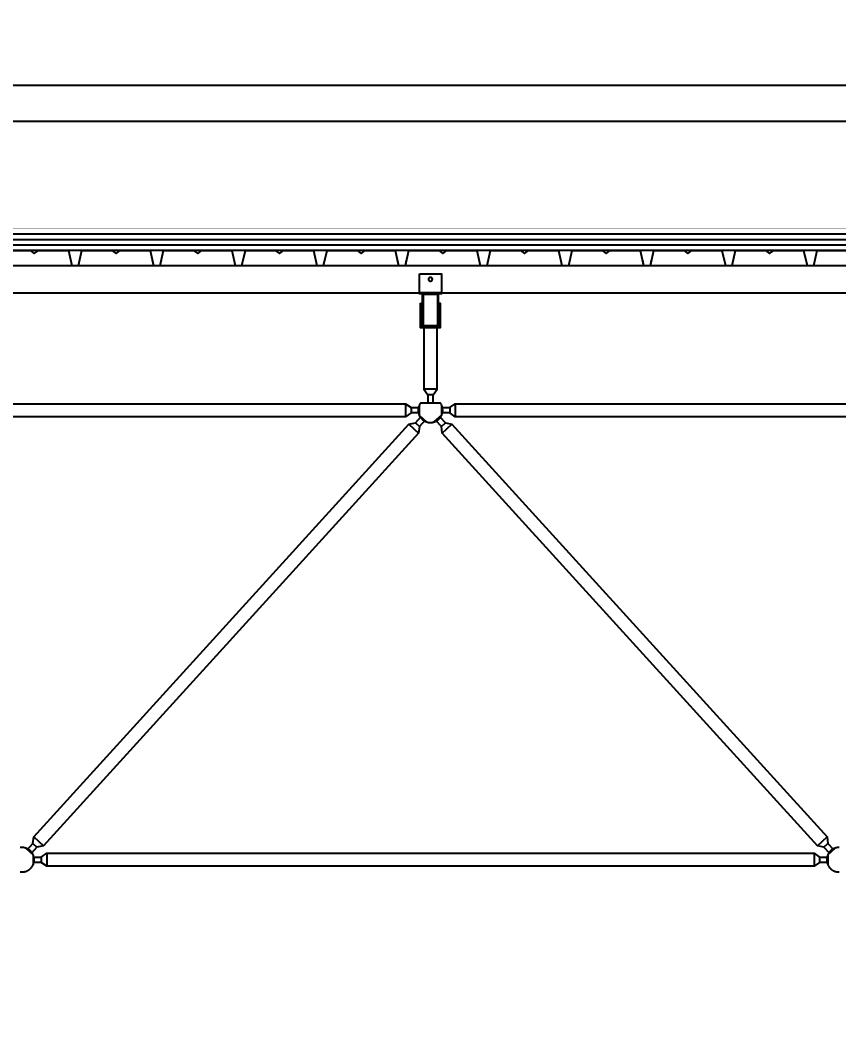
# Model space of a CAD drawing. Header units: centimetres. Extents: x 26569 to 160723, y -3143 to 14565.
# Drawn here: x 122007 to 122307.7, y -1038.5 to -670.3 of the extents above; entities that cross this region are included whole.
import ezdxf

# ---------------------------------------------------------------- set-up
doc = ezdxf.new("R2010")
doc.units = ezdxf.units.CM
doc.header["$LTSCALE"] = 100
for name, color, linetype in [('A-ANNO-DIMS', 187, 'Continuous'), ('A-ELEV-02', 253, 'Continuous'), ('A-ELEV-04', 250, 'Continuous'), ('A-WALL-INSL', 249, 'Continuous'), ('A-WALL-SNWPNL', 200, 'Continuous'), ('S-STEL', 3, 'Continuous')]:
    doc.layers.add(name, color=color, linetype=linetype)
doc.styles.add('Fields_100', font='act_simplex.shx', dxfattribs={"width": 0.8, "height": 20})
doc.linetypes.add('BATTING', pattern='A,0.00254,-2.54,[134,ltypeshp.shx,S=2.54,R=0,X=-2.54,Y=0],-5.08,[134,ltypeshp.shx,S=2.54,R=180,X=2.54,Y=0],-2.54', length=10.16254)
doc.dimstyles.new('FIELDS_100', dxfattribs={"dimscale": 0, "dimtxt": 20, "dimasz": 5, "dimexe": 5, "dimexo": 5, "dimgap": 5, "dimtad": 0, "dimdec": 0, "dimzin": 0, "dimdsep": 46, "dimtxsty": 'Fields_100', "dimblk": 'DOT', "dimcen": 0.09, "dimclrt": 50, "dimadec": 0, "dimazin": 0, "dimtfac": 1, "dimtdec": 0, "dimtix": 1, "dimtofl": 0, "dimtmove": 1, "dimatfit": 3, "dimfxl": 5, "dimfxlon": 1, "dimtolj": 1, "dimtzin": 0, "dimarcsym": 0})

# ---------------------------------------------------------------- blocks, each defined once
blk = doc.blocks.new('_Dot')
at = {"color": 0, "linetype": 'ByBlock', "lineweight": -2}
blk.add_line((-0.5, 0), (-1, 0), dxfattribs=at)
at = {"color": 0, "linetype": 'ByBlock', "const_width": 0.5}
blk.add_lwpolyline([(-0.25, 0, 1), (0.25, 0, 1)], format="xyb", close=True, dxfattribs=at)
blk = doc.blocks.new('*D482')
at = {"layer": 'A-ANNO-DIMS', "color": 0, "lineweight": -2, "transparency": 16777216}
for p, q in [((121107.73, -198.45), (121107.73, -188.45)), ((122907.73, -198.45), (122907.73, -188.45)), ((121112.73, -193.45), (121976.06, -193.45)), ((122902.73, -193.45), (122039.4, -193.45))]:
    blk.add_line(p, q, dxfattribs=at)
at = {"layer": 'DEFPOINTS', "color": 0, "transparency": 16777216}
for p in [(122907.73, -193.45), (121107.73, -1038.45), (122907.73, -1038.45)]:
    blk.add_point(p, dxfattribs=at)
at = {"layer": 'A-ANNO-DIMS', "color": 0, "lineweight": -2, "transparency": 16777216, "xscale": 5, "yscale": 5, "zscale": 5, "rotation": 180}
blk.add_blockref('_Dot', (121107.73, -193.45), dxfattribs=at)
at = {"layer": 'A-ANNO-DIMS', "color": 0, "lineweight": -2, "transparency": 16777216, "xscale": 5, "yscale": 5, "zscale": 5}
blk.add_blockref('_Dot', (122907.73, -193.45), dxfattribs=at)
at = {"layer": 'A-ANNO-DIMS', "color": 50, "transparency": 16777216, "insert": (122007.73, -193.45), "char_height": 20, "attachment_point": 5, "style": 'Fields_100'}
blk.add_mtext('\\A1;1800', dxfattribs=at)

msp = doc.modelspace()

# ---------------------------------------------------------------- linework, layer by layer
at = {"layer": 'A-ELEV-02'}
for points in [[(113862.73, -760.44), (122930.23, -760.44)], [(113862.73, -770.44), (122930.23, -770.44)], [(122161.73, -770.44), (122153.73, -770.44)], [(122154.13, -776.04), (122154.63, -776.04)], [(122160.83, -776.04), (122161.33, -776.04)], [(122154.13, -777.44), (122154.63, -777.44)], [(122160.83, -777.44), (122161.33, -777.44)], [(122155.31, -783.24), (122155.31, -805.84), (122156.73, -807.84), (122156.73, -810.84)], [(122158.73, -810.84), (122158.73, -807.84), (122160.14, -805.84), (122160.14, -783.24)], [(122160.14, -805.84), (122155.31, -805.84)], [(122158.73, -807.84), (122156.73, -807.84)], [(121861.83, -812.54), (121864.83, -812.54), (121866.83, -811.13), (122148.63, -811.13), (122150.63, -812.54), (122153.63, -812.54)], [(122148.63, -811.13), (122148.63, -815.96)], [(122150.63, -812.54), (122150.63, -814.54)], [(122154.13, -810.84), (122154.04, -810.96), (122153.96, -811.09), (122153.88, -811.22), (122153.8, -811.35), (122153.73, -811.48), (122153.66, -811.62), (122153.6, -811.76), (122153.54, -811.91), (122153.48, -812.05), (122153.46, -812.13), (122153.43, -812.2), (122153.41, -812.28), (122153.39, -812.36), (122153.37, -812.43), (122153.35, -812.51), (122153.33, -812.59), (122153.32, -812.67), (122153.3, -812.74), (122153.29, -812.82), (122153.28, -812.9), (122153.27, -812.98), (122153.26, -813.06), (122153.25, -813.14), (122153.24, -813.22), (122153.24, -813.3), (122153.23, -813.38), (122153.23, -813.46), (122153.23, -813.54), (122153.23, -813.62), (122153.23, -813.7), (122153.24, -813.78), (122153.24, -813.86), (122153.25, -813.94), (122153.25, -814.01), (122153.26, -814.09), (122153.27, -814.17), (122153.29, -814.25), (122153.31, -814.4), (122153.35, -814.56), (122153.38, -814.71), (122153.43, -814.86), (122153.47, -815), (122153.52, -815.14), (122153.58, -815.29), (122153.64, -815.42), (122153.71, -815.56), (122153.77, -815.69), (122153.85, -815.82), (122153.93, -815.95), (122154.01, -816.07), (122154.1, -816.2), (122154.19, -816.32), (122154.29, -816.44), (122154.39, -816.56), (122154.5, -816.68), (122154.55, -816.73), (122154.61, -816.79), (122154.67, -816.84), (122154.73, -816.9), (122154.79, -816.95), (122154.85, -817), (122154.91, -817.05), (122154.97, -817.1), (122155.03, -817.15), (122155.1, -817.19), (122155.16, -817.24), (122155.23, -817.29), (122155.3, -817.33), (122155.36, -817.37), (122155.43, -817.41), (122155.5, -817.45), (122155.57, -817.49), (122155.64, -817.53), (122155.71, -817.57), (122155.78, -817.6), (122155.86, -817.64), (122155.93, -817.67), (122156, -817.7), (122156.08, -817.73), (122156.15, -817.76), (122156.22, -817.78), (122156.3, -817.81), (122156.37, -817.83), (122156.52, -817.88), (122156.67, -817.92), (122156.83, -817.95), (122156.98, -817.98), (122157.13, -818), (122157.28, -818.02), (122157.43, -818.03), (122157.58, -818.04), (122157.73, -818.04), (122157.88, -818.04), (122158.03, -818.03), (122158.18, -818.02), (122158.33, -818), (122158.48, -817.98), (122158.63, -817.95), (122158.79, -817.92), (122158.94, -817.88), (122159.09, -817.83), (122159.16, -817.81), (122159.24, -817.78), (122159.31, -817.76), (122159.38, -817.73), (122159.46, -817.7), (122159.53, -817.67), (122159.6, -817.64), (122159.68, -817.6), (122159.75, -817.57), (122159.82, -817.53), (122159.89, -817.49), (122159.96, -817.45), (122160.03, -817.41), (122160.1, -817.37), (122160.16, -817.33), (122160.23, -817.29), (122160.3, -817.24), (122160.36, -817.19), (122160.43, -817.15), (122160.49, -817.1), (122160.55, -817.05), (122160.61, -817), (122160.67, -816.95), (122160.73, -816.9), (122160.79, -816.84), (122160.85, -816.79), (122160.91, -816.73), (122160.96, -816.68), (122161.07, -816.56), (122161.17, -816.44), (122161.27, -816.32), (122161.36, -816.2), (122161.45, -816.07), (122161.53, -815.95), (122161.61, -815.82), (122161.69, -815.69), (122161.75, -815.56), (122161.82, -815.42), (122161.88, -815.29), (122161.94, -815.14), (122161.99, -815), (122162.03, -814.86), (122162.08, -814.71), (122162.11, -814.56), (122162.15, -814.4), (122162.17, -814.25), (122162.19, -814.17), (122162.2, -814.09), (122162.21, -814.01), (122162.21, -813.94), (122162.22, -813.86), (122162.22, -813.78), (122162.23, -813.7), (122162.23, -813.62), (122162.23, -813.54), (122162.23, -813.46), (122162.23, -813.38), (122162.22, -813.3), (122162.22, -813.22), (122162.21, -813.14), (122162.2, -813.06), (122162.19, -812.98), (122162.18, -812.9), (122162.17, -812.82), (122162.16, -812.74), (122162.14, -812.67), (122162.13, -812.59), (122162.11, -812.51), (122162.09, -812.43), (122162.07, -812.36), (122162.05, -812.28), (122162.03, -812.2), (122162, -812.13), (122161.98, -812.05), (122161.92, -811.91), (122161.86, -811.76), (122161.8, -811.62), (122161.73, -811.48), (122161.66, -811.35), (122161.58, -811.22), (122161.5, -811.09), (122161.42, -810.96), (122161.33, -810.84)], [(122153.63, -811.69), (122153.63, -815.4)], [(122154.13, -810.84), (122161.33, -810.84)], [(122161.83, -812.54), (122164.83, -812.54), (122166.83, -811.13), (122448.63, -811.13), (122450.63, -812.54), (122453.63, -812.54)], [(122161.83, -811.69), (122161.83, -815.4)], [(122164.83, -812.54), (122164.83, -814.54)], [(122166.83, -811.13), (122166.83, -815.96)], [(122153.63, -814.54), (122150.63, -814.54), (122148.63, -815.96), (121866.83, -815.96), (121864.83, -814.54), (121861.83, -814.54)], [(122153.6, -815.33), (122156.34, -817.83)], [(122159.12, -817.83), (122161.86, -815.33)], [(122453.63, -814.54), (122450.63, -814.54), (122448.63, -815.96), (122166.83, -815.96), (122164.83, -814.54), (122161.83, -814.54)], [(122149.82, -818.65), (122153.4, -821.9)], [(122152.21, -818.12), (122153.69, -819.47)], [(122161.77, -819.47), (122163.25, -818.12)], [(122162.06, -821.9), (122165.64, -818.65)], [(122012.06, -970.19), (122015.64, -973.43)], [(122299.82, -973.43), (122303.4, -970.19)], [(122007.02, -982.99), (122007.12, -983), (122007.22, -983.02), (122007.33, -983.03), (122007.43, -983.03), (122007.53, -983.04), (122007.63, -983.04), (122007.73, -983.04), (122007.83, -983.04), (122007.93, -983.04), (122008.03, -983.03), (122008.13, -983.03), (122008.24, -983.02), (122008.34, -983), (122008.44, -982.99), (122008.55, -982.97), (122008.65, -982.95), (122008.76, -982.92), (122008.86, -982.9), (122008.97, -982.87), (122009.07, -982.84), (122009.18, -982.8), (122009.28, -982.77), (122009.39, -982.73), (122009.49, -982.69), (122009.59, -982.64), (122009.7, -982.59), (122009.8, -982.54), (122009.9, -982.49), (122010, -982.43), (122010.1, -982.37), (122010.19, -982.31), (122010.29, -982.25), (122010.38, -982.18), (122010.48, -982.11), (122010.57, -982.04), (122010.66, -981.96), (122010.74, -981.89), (122010.83, -981.81), (122010.91, -981.73), (122010.99, -981.64), (122011.07, -981.56), (122011.15, -981.47), (122011.22, -981.38), (122011.3, -981.29), (122011.37, -981.2), (122011.43, -981.1), (122011.5, -981.01), (122011.56, -980.91), (122011.62, -980.81), (122011.67, -980.71), (122011.73, -980.61), (122011.78, -980.51), (122011.83, -980.41), (122011.87, -980.3), (122011.91, -980.2), (122011.95, -980.1), (122011.99, -979.99), (122012.02, -979.89), (122012.06, -979.78), (122012.08, -979.68), (122012.11, -979.57), (122012.13, -979.47), (122012.15, -979.36), (122012.17, -979.26), (122012.19, -979.15), (122012.2, -979.05), (122012.21, -978.95), (122012.22, -978.85), (122012.23, -978.74), (122012.23, -978.64), (122012.23, -978.54), (122012.23, -978.44), (122012.23, -978.34), (122012.22, -978.24), (122012.21, -978.14), (122012.2, -978.04), (122012.19, -977.93), (122012.17, -977.83), (122012.15, -977.72), (122012.13, -977.62), (122012.11, -977.52), (122012.08, -977.41), (122012.06, -977.31), (122012.02, -977.2), (122011.99, -977.1), (122011.95, -976.99), (122011.91, -976.89), (122011.87, -976.78), (122011.83, -976.68), (122011.78, -976.58), (122011.73, -976.48), (122011.67, -976.38), (122011.62, -976.28), (122011.56, -976.18), (122011.5, -976.08), (122011.43, -975.99), (122011.37, -975.89), (122011.3, -975.8), (122011.22, -975.71), (122011.15, -975.62), (122011.07, -975.53), (122010.99, -975.45), (122010.91, -975.36), (122010.83, -975.28), (122010.74, -975.2), (122010.66, -975.12), (122010.57, -975.05), (122010.48, -974.98), (122010.38, -974.91), (122010.29, -974.84), (122010.19, -974.78), (122010.1, -974.72), (122010, -974.66), (122009.9, -974.6), (122009.8, -974.55), (122009.7, -974.5), (122009.59, -974.45), (122009.49, -974.4), (122009.39, -974.36), (122009.28, -974.32), (122009.18, -974.28), (122009.07, -974.25), (122008.97, -974.22), (122008.86, -974.19), (122008.76, -974.16), (122008.65, -974.14), (122008.55, -974.12), (122008.44, -974.1), (122008.34, -974.09), (122008.24, -974.07), (122008.13, -974.06), (122008.03, -974.05), (122007.93, -974.05), (122007.83, -974.04), (122007.73, -974.04), (122007.63, -974.04), (122007.53, -974.05), (122007.43, -974.05), (122007.33, -974.06), (122007.22, -974.07), (122007.12, -974.09), (122007.02, -974.1)], [(122009.12, -974.26), (122011.86, -976.76)], [(122011.77, -972.62), (122013.25, -973.96)], [(122302.21, -973.96), (122303.69, -972.62)], [(122307.83, -974.04), (122307.73, -974.04), (122307.63, -974.04), (122307.53, -974.05), (122307.43, -974.05), (122307.33, -974.06), (122307.22, -974.07), (122307.12, -974.09), (122307.02, -974.1), (122306.91, -974.12), (122306.81, -974.14), (122306.7, -974.16), (122306.6, -974.19), (122306.49, -974.22), (122306.39, -974.25), (122306.28, -974.28), (122306.18, -974.32), (122306.07, -974.36), (122305.97, -974.4), (122305.87, -974.45), (122305.76, -974.5), (122305.66, -974.55), (122305.56, -974.6), (122305.46, -974.66), (122305.36, -974.72), (122305.27, -974.78), (122305.17, -974.84), (122305.08, -974.91), (122304.98, -974.98), (122304.89, -975.05), (122304.8, -975.12), (122304.72, -975.2), (122304.63, -975.28), (122304.55, -975.36), (122304.47, -975.45), (122304.39, -975.53), (122304.31, -975.62), (122304.24, -975.71), (122304.16, -975.8), (122304.09, -975.89), (122304.03, -975.99), (122303.96, -976.08), (122303.9, -976.18), (122303.84, -976.28), (122303.79, -976.38), (122303.73, -976.48), (122303.68, -976.58), (122303.63, -976.68), (122303.59, -976.78), (122303.55, -976.89), (122303.51, -976.99), (122303.47, -977.1), (122303.44, -977.2), (122303.4, -977.31), (122303.37, -977.41), (122303.35, -977.52), (122303.33, -977.62), (122303.31, -977.72), (122303.29, -977.83), (122303.27, -977.93), (122303.26, -978.04), (122303.25, -978.14), (122303.24, -978.24), (122303.23, -978.34), (122303.23, -978.44), (122303.23, -978.54), (122303.23, -978.64), (122303.23, -978.74), (122303.24, -978.85), (122303.25, -978.95), (122303.26, -979.05), (122303.27, -979.15), (122303.29, -979.26), (122303.31, -979.36), (122303.33, -979.47), (122303.35, -979.57), (122303.37, -979.68), (122303.4, -979.78), (122303.44, -979.89), (122303.47, -979.99), (122303.51, -980.1), (122303.55, -980.2), (122303.59, -980.3), (122303.63, -980.41), (122303.68, -980.51), (122303.73, -980.61), (122303.79, -980.71), (122303.84, -980.81), (122303.9, -980.91), (122303.96, -981.01), (122304.03, -981.1), (122304.09, -981.2), (122304.16, -981.29), (122304.24, -981.38), (122304.31, -981.47), (122304.39, -981.56), (122304.47, -981.64), (122304.55, -981.73), (122304.63, -981.81), (122304.72, -981.89), (122304.8, -981.96), (122304.89, -982.04), (122304.98, -982.11), (122305.08, -982.18), (122305.17, -982.25), (122305.27, -982.31), (122305.36, -982.37), (122305.46, -982.43), (122305.56, -982.49), (122305.66, -982.54), (122305.76, -982.59), (122305.87, -982.64), (122305.97, -982.69), (122306.07, -982.73), (122306.18, -982.77), (122306.28, -982.8), (122306.39, -982.84), (122306.49, -982.87), (122306.6, -982.9), (122306.7, -982.92), (122306.81, -982.95), (122306.91, -982.97), (122307.02, -982.99), (122307.12, -983), (122307.22, -983.02), (122307.33, -983.03), (122307.43, -983.03), (122307.53, -983.04), (122307.63, -983.04), (122307.73, -983.04), (122307.83, -983.04)], [(122303.6, -976.76), (122306.34, -974.26)], [(122011.83, -977.54), (122014.83, -977.54), (122016.83, -976.13), (122298.63, -976.13), (122300.63, -977.54), (122303.63, -977.54)], [(122011.83, -976.69), (122011.83, -980.4)], [(122014.83, -977.54), (122014.83, -979.54)], [(122016.83, -976.13), (122016.83, -980.96)], [(122298.63, -976.13), (122298.63, -980.96)], [(122300.63, -977.54), (122300.63, -979.54)], [(122303.63, -976.69), (122303.63, -980.4)], [(122303.63, -979.54), (122300.63, -979.54), (122298.63, -980.96), (122016.83, -980.96), (122014.83, -979.54), (122011.83, -979.54)]]:
    msp.add_lwpolyline(points, dxfattribs=at)
for points in [[(122153.73, -763.44), (122161.73, -763.44), (122161.73, -770.74), (122153.73, -770.74)], [(122158.43, -765.44), (122158.43, -765.43), (122158.43, -765.41), (122158.43, -765.4), (122158.43, -765.38), (122158.43, -765.36), (122158.42, -765.35), (122158.42, -765.33), (122158.42, -765.32), (122158.42, -765.3), (122158.41, -765.28), (122158.41, -765.27), (122158.4, -765.25), (122158.4, -765.23), (122158.39, -765.22), (122158.39, -765.2), (122158.38, -765.19), (122158.37, -765.17), (122158.37, -765.15), (122158.36, -765.14), (122158.35, -765.12), (122158.34, -765.11), (122158.33, -765.09), (122158.33, -765.08), (122158.32, -765.06), (122158.31, -765.05), (122158.3, -765.03), (122158.28, -765.02), (122158.27, -765), (122158.26, -764.99), (122158.25, -764.98), (122158.24, -764.96), (122158.22, -764.95), (122158.21, -764.94), (122158.2, -764.92), (122158.19, -764.91), (122158.17, -764.9), (122158.16, -764.89), (122158.14, -764.88), (122158.13, -764.87), (122158.11, -764.86), (122158.1, -764.85), (122158.08, -764.84), (122158.07, -764.83), (122158.05, -764.82), (122158.04, -764.81), (122158.02, -764.81), (122158, -764.8), (122157.99, -764.79), (122157.97, -764.79), (122157.96, -764.78), (122157.94, -764.78), (122157.92, -764.77), (122157.91, -764.77), (122157.89, -764.76), (122157.87, -764.76), (122157.86, -764.76), (122157.84, -764.75), (122157.82, -764.75), (122157.81, -764.75), (122157.79, -764.75), (122157.78, -764.75), (122157.76, -764.74), (122157.75, -764.74), (122157.73, -764.74), (122157.71, -764.74), (122157.7, -764.74), (122157.68, -764.75), (122157.67, -764.75), (122157.65, -764.75), (122157.63, -764.75), (122157.62, -764.75), (122157.6, -764.76), (122157.59, -764.76), (122157.57, -764.76), (122157.55, -764.77), (122157.54, -764.77), (122157.52, -764.78), (122157.5, -764.78), (122157.49, -764.79), (122157.47, -764.79), (122157.46, -764.8), (122157.44, -764.81), (122157.42, -764.81), (122157.41, -764.82), (122157.39, -764.83), (122157.38, -764.84), (122157.36, -764.85), (122157.35, -764.86), (122157.33, -764.87), (122157.32, -764.88), (122157.3, -764.89), (122157.29, -764.9), (122157.27, -764.91), (122157.26, -764.92), (122157.25, -764.94), (122157.23, -764.95), (122157.22, -764.96), (122157.21, -764.98), (122157.2, -764.99), (122157.19, -765), (122157.18, -765.02), (122157.16, -765.03), (122157.15, -765.05), (122157.14, -765.06), (122157.13, -765.08), (122157.13, -765.09), (122157.12, -765.11), (122157.11, -765.12), (122157.1, -765.14), (122157.09, -765.15), (122157.09, -765.17), (122157.08, -765.19), (122157.07, -765.2), (122157.07, -765.22), (122157.06, -765.23), (122157.06, -765.25), (122157.05, -765.27), (122157.05, -765.28), (122157.04, -765.3), (122157.04, -765.32), (122157.04, -765.33), (122157.04, -765.35), (122157.03, -765.36), (122157.03, -765.38), (122157.03, -765.4), (122157.03, -765.41), (122157.03, -765.43), (122157.03, -765.44), (122157.03, -765.46), (122157.03, -765.47), (122157.03, -765.49), (122157.03, -765.51), (122157.03, -765.52), (122157.04, -765.54), (122157.04, -765.55), (122157.04, -765.57), (122157.04, -765.59), (122157.05, -765.6), (122157.05, -765.62), (122157.06, -765.64), (122157.06, -765.65), (122157.07, -765.67), (122157.07, -765.69), (122157.08, -765.7), (122157.09, -765.72), (122157.09, -765.73), (122157.1, -765.75), (122157.11, -765.77), (122157.12, -765.78), (122157.13, -765.8), (122157.13, -765.81), (122157.14, -765.83), (122157.15, -765.84), (122157.16, -765.86), (122157.18, -765.87), (122157.19, -765.88), (122157.2, -765.9), (122157.21, -765.91), (122157.22, -765.93), (122157.23, -765.94), (122157.25, -765.95), (122157.26, -765.96), (122157.27, -765.98), (122157.29, -765.99), (122157.3, -766), (122157.32, -766.01), (122157.33, -766.02), (122157.35, -766.03), (122157.36, -766.04), (122157.38, -766.05), (122157.39, -766.06), (122157.41, -766.07), (122157.42, -766.07), (122157.44, -766.08), (122157.46, -766.09), (122157.47, -766.09), (122157.49, -766.1), (122157.5, -766.11), (122157.52, -766.11), (122157.54, -766.12), (122157.55, -766.12), (122157.57, -766.13), (122157.59, -766.13), (122157.6, -766.13), (122157.62, -766.13), (122157.63, -766.14), (122157.65, -766.14), (122157.67, -766.14), (122157.68, -766.14), (122157.7, -766.14), (122157.71, -766.14), (122157.73, -766.14), (122157.75, -766.14), (122157.76, -766.14), (122157.78, -766.14), (122157.79, -766.14), (122157.81, -766.14), (122157.82, -766.14), (122157.84, -766.13), (122157.86, -766.13), (122157.87, -766.13), (122157.89, -766.13), (122157.91, -766.12), (122157.92, -766.12), (122157.94, -766.11), (122157.96, -766.11), (122157.97, -766.1), (122157.99, -766.09), (122158, -766.09), (122158.02, -766.08), (122158.04, -766.07), (122158.05, -766.07), (122158.07, -766.06), (122158.08, -766.05), (122158.1, -766.04), (122158.11, -766.03), (122158.13, -766.02), (122158.14, -766.01), (122158.16, -766), (122158.17, -765.99), (122158.19, -765.98), (122158.2, -765.96), (122158.21, -765.95), (122158.22, -765.94), (122158.24, -765.93), (122158.25, -765.91), (122158.26, -765.9), (122158.27, -765.88), (122158.28, -765.87), (122158.3, -765.86), (122158.31, -765.84), (122158.32, -765.83), (122158.33, -765.81), (122158.33, -765.8), (122158.34, -765.78), (122158.35, -765.77), (122158.36, -765.75), (122158.37, -765.73), (122158.37, -765.72), (122158.38, -765.7), (122158.39, -765.69), (122158.39, -765.67), (122158.4, -765.65), (122158.4, -765.64), (122158.41, -765.62), (122158.41, -765.6), (122158.42, -765.59), (122158.42, -765.57), (122158.42, -765.55), (122158.42, -765.54), (122158.43, -765.52), (122158.43, -765.51), (122158.43, -765.49), (122158.43, -765.47), (122158.43, -765.46)], [(122154.13, -774.24), (122154.63, -774.24), (122154.63, -782.74), (122160.83, -782.74), (122160.83, -774.24), (122161.33, -774.24), (122161.33, -783.24), (122154.13, -783.24)], [(122009.75, -974.84), (122011.77, -972.62), (122012.06, -970.19), (122149.82, -818.65), (122152.21, -818.12), (122154.23, -815.9), (122155.71, -817.25), (122153.69, -819.47), (122153.4, -821.9), (122015.64, -973.43), (122013.25, -973.96), (122011.23, -976.18)], [(122304.23, -976.18), (122302.21, -973.96), (122299.82, -973.43), (122162.06, -821.9), (122161.77, -819.47), (122159.75, -817.25), (122161.23, -815.9), (122163.25, -818.12), (122165.64, -818.65), (122303.4, -970.19), (122303.69, -972.62), (122305.71, -974.84)]]:
    msp.add_lwpolyline(points, close=True, dxfattribs=at)
at = {"layer": 'A-ELEV-04'}
for p, q in [((122968.28, -694.3), (103052.48, -694.3)), ((104871.32, -707.43), (122929.69, -707.43))]:
    msp.add_line(p, q, dxfattribs=at)
at = {"layer": 'A-WALL-INSL', "ltscale": 0.002, "const_width": 0.2}
msp.add_lwpolyline([(122937.73, -746.94), (104865.23, -746.94)], dxfattribs=at)
at = {"layer": 'A-WALL-INSL', "linetype": 'BATTING', "ltscale": 0.002}
for points in [[(122937.73, -748.94), (104865.23, -748.94)], [(122937.73, -752.94), (104865.23, -752.94)]]:
    msp.add_lwpolyline(points, dxfattribs=at)
at = {"layer": 'A-WALL-INSL', "ltscale": 0.002}
for points in [[(122937.73, -750.94), (104865.23, -750.94)], [(122937.73, -754.94), (104865.23, -754.94)]]:
    msp.add_lwpolyline(points, dxfattribs=at)
at = {"layer": 'A-WALL-SNWPNL', "ltscale": 100}
for points in [[(121999.77, -754.94), (122010.77, -754.94), (122012.27, -755.94), (122013.77, -754.94), (122024.77, -754.94), (122026.02, -760.44), (122028.52, -760.44), (122029.77, -754.94), (122040.77, -754.94), (122042.27, -755.94), (122043.77, -754.94), (122054.77, -754.94), (122056.02, -760.44), (122058.52, -760.44), (122058.96, -758.49)], [(122055.57, -758.49), (122056.02, -760.44), (122058.52, -760.44), (122059.77, -754.94), (122070.77, -754.94), (122072.27, -755.94), (122073.77, -754.94), (122084.77, -754.94), (122086.02, -760.44), (122088.52, -760.44), (122089.77, -754.94), (122100.77, -754.94), (122102.27, -755.94), (122103.77, -754.94), (122114.77, -754.94), (122116.02, -760.44), (122118.52, -760.44), (122119.77, -754.94), (122130.77, -754.94), (122132.27, -755.94), (122133.77, -754.94), (122144.77, -754.94), (122146.02, -760.44), (122148.52, -760.44), (122148.96, -758.49)], [(122145.57, -758.49), (122146.02, -760.44), (122148.52, -760.44), (122149.77, -754.94), (122160.77, -754.94), (122162.27, -755.94), (122163.77, -754.94), (122174.77, -754.94), (122176.02, -760.44), (122178.52, -760.44), (122179.77, -754.94), (122190.77, -754.94), (122192.27, -755.94), (122193.77, -754.94), (122204.77, -754.94), (122206.02, -760.44), (122208.52, -760.44), (122209.77, -754.94), (122220.77, -754.94), (122222.27, -755.94), (122223.77, -754.94), (122234.77, -754.94), (122236.02, -760.44), (122238.52, -760.44), (122238.96, -758.49)], [(122235.57, -758.49), (122236.02, -760.44), (122238.52, -760.44), (122239.77, -754.94), (122250.77, -754.94), (122252.27, -755.94), (122253.77, -754.94), (122264.77, -754.94), (122266.02, -760.44), (122268.52, -760.44), (122269.77, -754.94), (122280.77, -754.94), (122282.27, -755.94), (122283.77, -754.94), (122294.77, -754.94), (122296.02, -760.44), (122298.52, -760.44), (122299.77, -754.94), (122310.77, -754.94)]]:
    msp.add_lwpolyline(points, dxfattribs=at)
at = {"layer": 'S-STEL'}
msp.add_lwpolyline([(122160.73, -782.74), (122160.73, -770.74), (122154.73, -770.74), (122154.73, -782.74)], dxfattribs=at)
msp.add_lwpolyline([(122160.43, -771.04), (122155.03, -771.04), (122155.03, -782.44), (122160.43, -782.44)], close=True, dxfattribs=at)

# ---------------------------------------------------------------- dimensions: what is measured, and where the dimension line sits
at = {"layer": 'A-ANNO-DIMS'}
dim = msp.add_linear_dim(base=(122907.73, -193.45), p1=(121107.73, -1038.45), p2=(122907.73, -1038.45), dimstyle='FIELDS_100', override={"dimscale": 1}, dxfattribs=at)
dim.commit()
dim.dimension.update_dxf_attribs({"geometry": '*D482', "text_midpoint": (122007.73, -193.45)})

doc.saveas('drawing.dxf')
